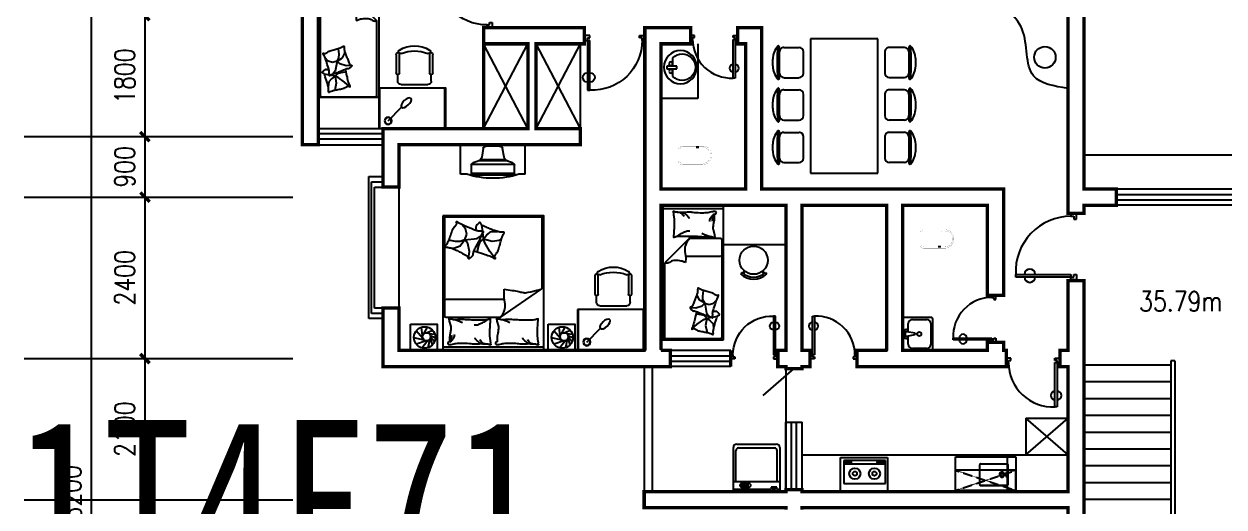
# Model space of a CAD drawing. Header units: millimetres. Extents: x 1503 to 35894, y 495 to 36298.
# Drawn here: x 1503 to 19368, y 18401 to 25584 of the extents above; entities that cross this region are included whole.
import ezdxf
from ezdxf.enums import TextEntityAlignment as Align

# ---------------------------------------------------------------- set-up
doc = ezdxf.new("R2010")
doc.units = ezdxf.units.MM
doc.linetypes.add('DASHED', pattern=[0.75, 0.5, -0.25])
doc.linetypes.add('HIDDEN', pattern=[7.5, 5, -2.5])
for name, color, linetype in [('3', 7, 'Continuous'), ('4', 7, 'Continuous'), ('AXIS', 3, 'Continuous'), ('GROUND', 2, 'Continuous'), ('JJ', 8, 'Continuous'), ('PUB_DIM', 3, 'Continuous'), ('PUB_TEXT', 7, 'Continuous'), ('PUB_WALL', 255, 'Continuous'), ('PUB_WINDW', 7, 'Continuous'), ('STAIR', 2, 'Continuous'), ('TOTHER', 7, 'Continuous'), ('WALL', 255, 'Continuous'), ('WINDOW', 2, 'Continuous')]:
    doc.layers.add(name, color=color, linetype=linetype)
doc.styles.add('-宋体', font='SimSun.ttf', dxfattribs={"width": 0.8})
doc.styles.add('DIM_FONT', font='SIMPLEX', dxfattribs={"width": 0.8})
doc.styles.add('SIMPLEX', font='SIMPLEX.SHX')
doc.styles.get("Standard").update_dxf_attribs({"font": 'arial.ttf'})
doc.dimstyles.new('AXIS', dxfattribs={"dimtxt": 300, "dimasz": 1, "dimexe": 250, "dimexo": 300, "dimgap": 0.09, "dimtad": 1, "dimdec": 0, "dimzin": 0, "dimdsep": 46, "dimtxsty": 'DIM_FONT', "dimblk": '_DIMX', "dimcen": 0.09, "dimse1": 1, "dimse2": 1, "dimclrt": 7, "dimadec": 0, "dimazin": 0, "dimtfac": 1, "dimtdec": 0, "dimtix": 1, "dimtmove": 2, "dimatfit": 3, "dimldrblk": '_DIMX', "dimfxl": 1, "dimtolj": 1, "dimtzin": 0, "dimarcsym": 0})

# ---------------------------------------------------------------- blocks, each defined once
blk = doc.blocks.new('_DIMX')
at = {"const_width": 50}
blk.add_lwpolyline([(-70, -70), (70, 70)], dxfattribs=at)
blk = doc.blocks.new('*D56')
at = {"color": 0, "linetype": 'ByBlock', "transparency": 16777216}
blk.add_line((-17192, 34799), (-17192, 6601), dxfattribs=at)
at = {"layer": 'DEFPOINTS', "color": 0, "linetype": 'ByBlock', "transparency": 16777216}
for p in [(-14192, 34800), (-17192, 6600), (-14192, 6600)]:
    blk.add_point(p, dxfattribs=at)
at = {"color": 0, "linetype": 'ByBlock', "transparency": 16777216}
for p, rotation in [((-17192, 34800), 90), ((-17192, 6600), 270)]:
    blk.add_blockref('_DIMX', p, dxfattribs=dict(at, rotation=rotation))
at = {"color": 7, "linetype": 'ByBlock', "transparency": 16777216, "insert": (-17492, 20700), "char_height": 300, "attachment_point": 5, "rotation": 90, "style": 'DIM_FONT'}
blk.add_mtext('\\A1;28200', dxfattribs=at)
blk = doc.blocks.new('*D47')
at = {"color": 0, "linetype": 'ByBlock', "transparency": 16777216}
blk.add_line((-16392, 20699), (-16392, 18601), dxfattribs=at)
at = {"layer": 'DEFPOINTS', "color": 0, "linetype": 'ByBlock', "transparency": 16777216}
for p in [(-14192, 20700), (-16392, 18600), (-14192, 18600)]:
    blk.add_point(p, dxfattribs=at)
at = {"color": 0, "linetype": 'ByBlock', "transparency": 16777216}
for p, rotation in [((-16392, 20700), 90), ((-16392, 18600), 270)]:
    blk.add_blockref('_DIMX', p, dxfattribs=dict(at, rotation=rotation))
at = {"color": 7, "linetype": 'ByBlock', "transparency": 16777216, "insert": (-16692, 19650), "char_height": 300, "attachment_point": 5, "rotation": 90, "style": 'DIM_FONT'}
blk.add_mtext('\\A1;2100', dxfattribs=at)
blk = doc.blocks.new('M_C32CXI')
for p, q in [((-188, 275), (87, 275)), ((87, 225), (-188, 225)), ((212, 250), (112, 250)), ((262, 200), (262, -200)), ((-188, -225), (87, -225)), ((87, -275), (-188, -275)), ((212, -250), (112, -250))]:
    blk.add_line(p, q)
for centre, radius, start, end in [((111, 0), 426, 148.1092, 211.8908), ((-227, 210), 28.1, 338.7607, 148.1092), ((314, 0), 552, 158.7607, 201.2393), ((-188, 250), 25, 90, 270), ((87, 250), 25, 270, 90), ((212, 200), 50, 0, 90), ((-227, -210), 28.1, 211.8908, 21.2393), ((-188, -250), 25, 90, 270), ((87, -250), 25, 270, 90), ((212, -200), 50, 270, 0)]:
    blk.add_arc(centre, radius, start, end)
at = {"width": 0.8, "flags": 9}
for tag in ['XSIZE', 'YSIZE']:
    blk.add_attdef(tag, (0, 0), '', height=0.5, dxfattribs=at)
blk = doc.blocks.new('M_C18')
at = {"linetype": 'Continuous'}
for p, q in [((-565, 349), (-565, -348)), ((595, 349), (595, -348))]:
    blk.add_line(p, q, dxfattribs=at)
blk.add_lwpolyline([(-582, -348), (-582, 352), (618, 352), (618, -348)], close=True, dxfattribs=at)
at = {"width": 0.8, "flags": 9}
for tag in ['XSIZE', 'YSIZE']:
    blk.add_attdef(tag, (0, 0), '', height=0.5, dxfattribs=at)
blk = doc.blocks.new('U_B21OCI')
for p, q in [((-331, 340), (-132, 137)), ((-330, 341), (-131, 138))]:
    blk.add_line(p, q)
for radius in [54, 48.4]:
    blk.add_circle((-331, 340), radius)
blk.add_ellipse((-60, 72), major_axis=(69.7, -66.4), ratio=0.460894)
at = {"style": 'DIM_FONT', "width": 0.6, "flags": 9}
for tag in ['XSIZE', 'YSIZE']:
    blk.add_attdef(tag, (0, 0), '', height=0.5, dxfattribs=at)
blk = doc.blocks.new('U_B1BIY')
at = {"layer": 'PUB_DIM'}
blk.add_blockref('U_B21OCI', (60, -72), dxfattribs=at)
at = {"style": 'DIM_FONT', "width": 0.8, "flags": 9}
for tag in ['XSIZE', 'YSIZE']:
    blk.add_attdef(tag, (0, 0), '', height=0.5, dxfattribs=at)
blk = doc.blocks.new('*D44')
at = {"color": 0, "linetype": 'ByBlock', "transparency": 16777216}
for p, q in [((-16392, 26101), (-16392, 26102)), ((-16392, 26100), (-16392, 25200)), ((-16392, 25199), (-16392, 25198))]:
    blk.add_line(p, q, dxfattribs=at)
at = {"layer": 'DEFPOINTS', "color": 0, "linetype": 'ByBlock', "transparency": 16777216}
for p in [(-14192, 26100), (-16392, 25200), (-14192, 25200)]:
    blk.add_point(p, dxfattribs=at)
at = {"color": 0, "linetype": 'ByBlock', "transparency": 16777216}
for p, rotation in [((-16392, 26100), 270), ((-16392, 25200), 90)]:
    blk.add_blockref('_DIMX', p, dxfattribs=dict(at, rotation=rotation))
at = {"color": 7, "linetype": 'ByBlock', "transparency": 16777216, "insert": (-16692, 25650), "char_height": 300, "attachment_point": 5, "rotation": 90, "style": 'DIM_FONT'}
blk.add_mtext('\\A1;900', dxfattribs=at)
blk = doc.blocks.new('*D46')
at = {"color": 0, "linetype": 'ByBlock', "transparency": 16777216}
blk.add_line((-16392, 22799), (-16392, 20701), dxfattribs=at)
at = {"layer": 'DEFPOINTS', "color": 0, "linetype": 'ByBlock', "transparency": 16777216}
for p in [(-14192, 22800), (-16392, 20700), (-14192, 20700)]:
    blk.add_point(p, dxfattribs=at)
at = {"color": 0, "linetype": 'ByBlock', "transparency": 16777216}
for p, rotation in [((-16392, 22800), 90), ((-16392, 20700), 270)]:
    blk.add_blockref('_DIMX', p, dxfattribs=dict(at, rotation=rotation))
at = {"color": 7, "linetype": 'ByBlock', "transparency": 16777216, "insert": (-16692, 21750), "char_height": 300, "attachment_point": 5, "rotation": 90, "style": 'DIM_FONT'}
blk.add_mtext('\\A1;2100', dxfattribs=at)
blk = doc.blocks.new('*D45')
at = {"color": 0, "linetype": 'ByBlock', "transparency": 16777216}
blk.add_line((-16392, 25199), (-16392, 22801), dxfattribs=at)
at = {"layer": 'DEFPOINTS', "color": 0, "linetype": 'ByBlock', "transparency": 16777216}
for p in [(-14192, 25200), (-16392, 22800), (-14192, 22800)]:
    blk.add_point(p, dxfattribs=at)
at = {"color": 0, "linetype": 'ByBlock', "transparency": 16777216}
for p, rotation in [((-16392, 25200), 90), ((-16392, 22800), 270)]:
    blk.add_blockref('_DIMX', p, dxfattribs=dict(at, rotation=rotation))
at = {"color": 7, "linetype": 'ByBlock', "transparency": 16777216, "insert": (-16692, 24000), "char_height": 300, "attachment_point": 5, "rotation": 90, "style": 'DIM_FONT'}
blk.add_mtext('\\A1;2400', dxfattribs=at)
blk = doc.blocks.new('M_B4ONN')
for p, q in [((-0.5869, 1.3817), (0.5869, 1.3817)), ((-0.5869, 0.5), (-0.5869, 1.3817)), ((0.5869, 1.3817), (0.5869, 0.5)), ((-0.5435, 1.2006), (0.5435, 1.2006)), ((-0.5435, 0.5), (-0.5435, 1.2006)), ((0.5435, 1.2006), (0.5435, 0.5)), ((-0.5, 1.0195), (0.5, 1.0195)), ((-0.5, 0.5), (-0.5, 1.0195)), ((0.5, 1.0195), (0.5, 0.5)), ((-0.5, -0.5), (0.5, -0.5))]:
    blk.add_line(p, q)
blk = doc.blocks.new('*D43')
at = {"color": 0, "linetype": 'ByBlock', "transparency": 16777216}
blk.add_line((-16392, 27899), (-16392, 26101), dxfattribs=at)
at = {"layer": 'DEFPOINTS', "color": 0, "linetype": 'ByBlock', "transparency": 16777216}
for p in [(-14192, 27900), (-16392, 26100), (-14192, 26100)]:
    blk.add_point(p, dxfattribs=at)
at = {"color": 0, "linetype": 'ByBlock', "transparency": 16777216}
for p, rotation in [((-16392, 27900), 90), ((-16392, 26100), 270)]:
    blk.add_blockref('_DIMX', p, dxfattribs=dict(at, rotation=rotation))
at = {"color": 7, "linetype": 'ByBlock', "transparency": 16777216, "insert": (-16692, 27000), "char_height": 300, "attachment_point": 5, "rotation": 90, "style": 'DIM_FONT'}
blk.add_mtext('\\A1;1800', dxfattribs=at)
blk = doc.blocks.new('M_C55HKH')
for p, q in [((0, -52), (900, -52)), ((26, -509), (26, -1968)), ((503, -489), (46, -489)), ((503, -489), (872, -858)), ((46, -761), (564, -761)), ((872, -1968), (872, -858)), ((146, -1456), (100, -1409)), ((278, -1459), (305, -1407)), ((278, -1459), (357, -1410)), ((299, -1273), (295, -1270)), ((307, -1352), (299, -1273)), ((305, -1407), (307, -1352)), ((357, -1410), (393, -1337)), ((393, -1337), (392, -1318)), ((211, -1478), (146, -1456)), ((278, -1459), (211, -1478)), ((251, -1606), (219, -1643)), ((278, -1459), (251, -1606)), ((317, -1498), (278, -1459)), ((412, -1527), (317, -1498)), ((495, -1523), (412, -1527)), ((163, -1664), (89, -1649)), ((154, -1766), (147, -1841)), ((196, -1718), (154, -1766)), ((249, -1682), (175, -1667)), ((249, -1682), (196, -1718)), ((219, -1643), (211, -1652)), ((249, -1682), (286, -1639)), ((249, -1682), (266, -1787)), ((292, -1700), (249, -1682)), ((286, -1639), (333, -1628)), ((391, -1769), (292, -1700)), ((333, -1628), (405, -1618)), ((469, -1839), (391, -1769)), ((266, -1787), (243, -1892)), ((46, -1988), (852, -1988))]:
    blk.add_line(p, q)
blk.add_lwpolyline([(0, -2000), (0, 0), (900, 0), (900, -2000)], close=True)
for points in [[(135, -134, -0.263368), (107, -115, -0.494818), (116, -96, -0.049225), (134, -94, -0.036831), (158, -96, -0.031893), (196, -104, 0.035782), (230, -111, 0.032941), (319, -117, 0.026564), (430, -111, 0.017905), (468, -106, -0.033397), (488, -104, -0.03204), (525, -104, 0.018442), (590, -107, 0.010837), (654, -107, 0.014624), (702, -104, 0.111249), (725, -96, -0.153708), (742, -92, -0.076444), (749, -94, -0.215512), (751, -96, -0.585858), (748, -99, 0.363489), (744, -102, 0.191716), (743, -113, -0.129675), (745, -130, -0.01735), (742, -147, 0.019326), (740, -162, 0.018818), (733, -230, 0.021828), (732, -289, 0.006204), (734, -323, 0.001963), (740, -430, 0.028341), (744, -466, -0.117014), (744, -475, -0.36606), (742, -476, -0.03973), (728, -473, -0.048309), (715, -468, 0.062981), (704, -464, 0.04058), (681, -461, 0.014345), (614, -458, 0.005484), (488, -459, 0.007153), (392, -462, 0.008762), (350, -465, -0.008153), (304, -468, -0.06251), (247, -463, 0.078669), (201, -461, 0.047825), (179, -466, -0.034494), (148, -473, -0.023571), (123, -476, -0.510228), (122, -475), (129, -445), (150, -363, 0.073041), (152, -343, 0.023305), (146, -282, 0.018299), (142, -259, -0.01097), (135, -221, -0.042281), (132, -187, -0.027201), (135, -133)], [(133, -150, -0.05369), (148, -163, -0.070312), (156, -175, -0.015448), (159, -183, -0.013244), (163, -194, -0.082127), (166, -212, -0.064164), (163, -235)], [(135, -134, -0.077379), (170, -159, -0.077379), (195, -194, -0.047525), (205, -218, -0.047525), (210, -244)], [(609, -107, 0.027842), (585, -118, 0.048685), (573, -126, 0.023666), (545, -150, 0.031223), (526, -171, 0.046801), (521, -179, 0.023191), (513, -196)], [(691, -102, 0.088153), (656, -105, 0.088153), (625, -120, 0.077547), (604, -142, 0.077547), (590, -169)], [(225, -460, 0.009729), (253, -451, 0.009729), (280, -441, 0.007971), (301, -432, 0.007971), (323, -423)], [(695, -462, 0.016108), (656, -436, 0.024599), (629, -421, 0.009477), (580, -397, 0.015937), (550, -385, 0.072521), (534, -381, 0.033339), (498, -381)], [(503, -489, -0.085272), (566, -599, -0.124044), (575, -686), (562, -782), (563, -854)], [(563, -854, -0.027362), (602, -838, -0.040834), (629, -830, -0.038441), (717, -821, -0.076528), (761, -826, -0.103649), (788, -840, 0.093398), (818, -857, 0.072727), (841, -861, 0.052315), (872, -858)], [(400, -1581, 0.025626), (402, -1591, 0.0108), (426, -1697, 0.00456), (445, -1769, 0.01125), (454, -1797, 0.069394), (462, -1813, -0.079756), (468, -1827, -0.106399), (469, -1839, -0.328642), (466, -1842, -0.299547), (461, -1840, 0.189917), (454, -1835, 0.033518), (446, -1833, 0.075627), (442, -1833, 0.053489), (436, -1835, 0.017838), (418, -1843, 0.038394), (397, -1855, -0.059529), (384, -1862, -0.035943), (362, -1869, -0.011245), (291, -1884, -0.006203), (259, -1889, 0.010783), (241, -1893, 0.019485), (230, -1895, 0.005062), (188, -1908, 0.101392), (167, -1919, -0.223768), (156, -1922, -0.25558), (153, -1920, -0.081563), (150, -1907, -0.071805), (151, -1893, 0.069985), (152, -1879, 0.03546), (145, -1831, 0.029432), (130, -1774, 0.001554), (121, -1746, -0.00152), (112, -1718, -0.004735), (102, -1689, 0.00382), (91, -1653, 0.296001), (66, -1634, -0.649774), (61, -1616, -0.02319), (65, -1613, 0.0288), (68, -1610, 0.005727), (73, -1605, -0.004358), (80, -1599, -0.027528), (94, -1586, -0.046214), (104, -1580, -0.194121), (117, -1579, 0.133719), (137, -1580, 0.005779), (155, -1575, 0.008882)]]:
    blk.add_lwpolyline(points, format="xyb")
blk.add_lwpolyline([(345, -1251, 0.101392), (366, -1238, -0.223768), (377, -1234, -0.25558), (380, -1236, -0.081563), (384, -1249, -0.071805), (384, -1263, 0.069985), (384, -1277, 0.03546), (394, -1324, 0.029432), (414, -1380, 0.001554), (425, -1407, -0.00152), (437, -1434, -0.004735), (448, -1462, 0.00382), (462, -1497, 0.296001), (488, -1515, -0.649774), (495, -1532, -0.02319), (491, -1536, 0.0288), (488, -1539, 0.005727), (484, -1544, -0.004358), (478, -1551, -0.027528), (464, -1564, -0.046214), (455, -1571, -0.194121), (442, -1573, 0.133719), (422, -1574, 0.011505), (387, -1586, 0.008882), (343, -1604, 0.012426), (286, -1629, -0.033612), (264, -1637), (218, -1652), (182, -1663, 0.224341), (170, -1674, -0.722772), (163, -1673, -0.103513), (163, -1670, 0.053465), (163, -1664, 0.030109), (161, -1646, -0.031436), (159, -1628, -0.05324), (160, -1616, 0.05518), (161, -1604, 0.056271), (157, -1583, 0.0108), (124, -1480, 0.00456), (100, -1409, 0.01125), (89, -1381, 0.069394), (80, -1366, -0.079756), (73, -1353, -0.106399), (71, -1341, -0.328642), (74, -1338, -0.299547), (79, -1340, 0.189917), (86, -1344, 0.033518), (94, -1345, 0.075627), (98, -1345, 0.053489), (104, -1343, 0.017838), (122, -1333, 0.038394), (141, -1319, -0.059529), (154, -1311, -0.035943), (175, -1303, -0.011245), (245, -1283, -0.006203), (276, -1275, 0.010783), (295, -1270, 0.019485), (305, -1266, 0.005062)], format="xyb", close=True)
for centre, start, end in [((46, -509), 90, 180), ((46, -741), 180, 270), ((46, -1968), 180, 270), ((852, -1968), 270, 0)]:
    blk.add_arc(centre, 20, start, end)
at = {"style": 'DIM_FONT', "width": 0.8, "flags": 9}
for tag in ['XSIZE', 'YSIZE']:
    blk.add_attdef(tag, (0, 0), '', height=0.5, dxfattribs=at)
blk = doc.blocks.new('_WBLK')
for p, q in [((-0.5, 0.5), (0.5, 0.5)), ((0.5, 0.1667), (-0.5, 0.1667)), ((0.5, -0.1667), (-0.5, -0.1667)), ((-0.5, -0.5), (0.5, -0.5))]:
    blk.add_line(p, q)
at = {"style": 'SIMPLEX', "flags": 9}
blk.add_attdef('A', text='', height=1, dxfattribs=at).set_placement((0, 1.5), align=Align.MIDDLE)
blk = doc.blocks.new('Z1')
at = {"layer": '4'}
for p, q in [((0, 0), (1200, 0)), ((0, -550), (0, 0)), ((1200, -550), (1200, 0)), ((392, -230), (418, -72)), ((468, -30), (732, -30)), ((782, -72), (808, -230)), ((200, -527), (200, -386)), ((215, -365), (985, -365)), ((234, -339), (325, -308)), ((344, -300), (856, -300)), ((365, -283), (835, -283)), ((875, -308), (966, -339)), ((1000, -527), (1000, -386)), ((0, -550), (115, -550)), ((215, -537), (985, -537)), ((223, -556), (260, -565)), ((260, -565), (940, -565)), ((940, -565), (977, -556)), ((1085, -550), (1200, -550))]:
    blk.add_line(p, q, dxfattribs=at)
for centre, radius, start, end in [((468, -80), 50, 90, 170.5377), ((732, -80), 50, 9.4623, 90), ((250, -386), 50, 108.4349, 180), ((293, -213), 100, 288.4349, 350.5377), ((907, -213), 100, 189.4623, 251.5651), ((950, -386), 50, 0, 71.5651), ((600, 981), 1606, 252.4358, 287.5642), ((230, -527), 30, 180, 255.9638), ((970, -527), 30, 284.0362, 0)]:
    blk.add_arc(centre, radius, start, end, dxfattribs=at)
blk = doc.blocks.new('U_B16KIP')
at = {"layer": 'JJ', "xscale": -1, "rotation": 89.99999999993828}
blk.add_blockref('Z1', (-550, 1200), dxfattribs=at)
at = {"style": 'DIM_FONT', "width": 0.8, "flags": 9}
for tag in ['XSIZE', 'YSIZE']:
    blk.add_attdef(tag, (0, 0), '', height=0.5, dxfattribs=at)
blk = doc.blocks.new('M_E2')
blk.add_line((-306, -118), (-266, -118))
at = {"const_width": 1.5}
for points in [[(-366, 138, 0.97895), (-366, -138, 0.97895)], [(-366, 118, 0.97895), (-366, -118, 0.97895)], [(-306, 118, 0.414214), (-316, 108, 0.414214)], [(0, 88, 0.462192), (-59, 137, 0.462192)], [(-20, 88, 0.414214), (-50, 118, 0.414214)], [(-316, -108, 0.414214), (-306, -118, 0.414214)], [(-59, -137, 0.462192), (0, -88, 0.462192)], [(-50, -118, 0.414214), (-20, -88, 0.414214)]]:
    blk.add_lwpolyline(points, format="xyb", dxfattribs=at)
for points in [[(-366, 137), (-59, 137)], [(-316, 118), (-366, 118)], [(-340, 118), (-266, 118)], [(-316, 108), (-316, -108)], [(-50, 118), (-267, 118)], [(-20, -88), (-20, 88)], [(0, 88), (0, -88)], [(-381, -137), (-59, -137)], [(-316, -118), (-366, -118)], [(-340, -118), (-266, -118)], [(-266, -118), (-50, -118)]]:
    blk.add_lwpolyline(points, dxfattribs=at)
at = {"width": 0.8, "flags": 9}
for tag in ['XSIZE', 'YSIZE']:
    blk.add_attdef(tag, (0, 0), '', height=0.5, dxfattribs=at)
blk = doc.blocks.new('A$C459F524B')
for p, q in [((564, 2000), (564, 0)), ((1564, 2000), (564, 2000)), ((1564, 0), (1564, 2000)), ((100, 1386), (100, 1846)), ((168, 1841), (393, 1841)), ((1961, 1841), (1736, 1841)), ((2028, 1846), (2028, 1386)), ((0, 1566), (0, 1665)), ((460, 1458), (460, 1773)), ((1668, 1773), (1668, 1458)), ((2128, 1665), (2128, 1566)), ((168, 1391), (393, 1391)), ((1961, 1391), (1736, 1391)), ((100, 754), (100, 1214)), ((168, 1209), (393, 1209)), ((460, 827), (460, 1142)), ((1668, 1142), (1668, 827)), ((1961, 1209), (1736, 1209)), ((2028, 1214), (2028, 754)), ((0, 935), (0, 1034)), ((2128, 1034), (2128, 935)), ((168, 759), (393, 759)), ((1961, 759), (1736, 759)), ((100, 123), (100, 583)), ((168, 578), (393, 578)), ((1961, 578), (1736, 578)), ((2028, 583), (2028, 123)), ((0, 303), (0, 403)), ((460, 195), (460, 510)), ((1668, 510), (1668, 195)), ((2128, 403), (2128, 303)), ((168, 128), (393, 128)), ((1961, 128), (1736, 128)), ((564, 0), (1564, 0))]:
    blk.add_line(p, q)
for centre, radius, start, end in [((315, 1656), 316, 139.2735, 178.2349), ((2778, 1616), 2713, 174.8023, 185.1977), ((84, 1855), 10, 67.33, 139.2735), ((80, 1846), 20, 0, 67.33), ((168, 1773), 67.5, 90, 180), ((393, 1773), 67.5, 0, 90), ((1736, 1773), 67.5, 90, 180), ((1961, 1773), 67.5, 0, 90), ((2048, 1846), 20, 112.67, 180), ((2044, 1855), 10, 40.7265, 112.67), ((-650, 1616), 2713, 354.8023, 5.1977), ((1813, 1656), 316, 1.7651, 40.7265), ((315, 1576), 316, 181.7651, 220.7265), ((168, 1458), 67.5, 180, 270), ((393, 1458), 67.5, 270, 0), ((1736, 1458), 67.5, 180, 270), ((1961, 1458), 67.5, 270, 0), ((1813, 1576), 316, 319.2735, 358.2349), ((84, 1376), 10, 220.7265, 292.67), ((80, 1386), 20, 292.67, 0), ((2048, 1386), 20, 180, 247.33), ((2044, 1376), 10, 247.33, 319.2735), ((315, 1024), 316, 139.2735, 178.2349), ((2778, 984), 2713, 174.8023, 185.1977), ((84, 1224), 10, 67.33, 139.2735), ((80, 1214), 20, 0, 67.33), ((168, 1142), 67.5, 90, 180), ((393, 1142), 67.5, 0, 90), ((1736, 1142), 67.5, 90, 180), ((1961, 1142), 67.5, 0, 90), ((2048, 1214), 20, 112.67, 180), ((2044, 1224), 10, 40.7265, 112.67), ((1813, 1024), 316, 1.7651, 40.7265), ((-650, 984), 2713, 354.8023, 5.1977), ((315, 945), 316, 181.7651, 220.7265), ((1813, 945), 316, 319.2735, 358.2349), ((84, 745), 10, 220.7265, 292.67), ((80, 754), 20, 292.67, 0), ((168, 827), 67.5, 180, 270), ((393, 827), 67.5, 270, 0), ((1736, 827), 67.5, 180, 270), ((1961, 827), 67.5, 270, 0), ((2048, 754), 20, 180, 247.33), ((2044, 745), 10, 247.33, 319.2735), ((315, 393), 316, 139.2735, 178.2349), ((2778, 353), 2713, 174.8023, 185.1977), ((84, 592), 10, 67.33, 139.2735), ((80, 583), 20, 0, 67.33), ((168, 510), 67.5, 90, 180), ((393, 510), 67.5, 0, 90), ((1736, 510), 67.5, 90, 180), ((1961, 510), 67.5, 0, 90), ((2048, 583), 20, 112.67, 180), ((2044, 592), 10, 40.7265, 112.67), ((-650, 353), 2713, 354.8023, 5.1977), ((1813, 393), 316, 1.7651, 40.7265), ((315, 313), 316, 181.7651, 220.7265), ((168, 195), 67.5, 180, 270), ((393, 195), 67.5, 270, 0), ((1736, 195), 67.5, 180, 270), ((1961, 195), 67.5, 270, 0), ((1813, 313), 316, 319.2735, 358.2349), ((84, 114), 10, 220.7265, 292.67), ((80, 123), 20, 292.67, 0), ((2048, 123), 20, 180, 247.33), ((2044, 114), 10, 247.33, 319.2735)]:
    blk.add_arc(centre, radius, start, end)
blk = doc.blocks.new('M_B9CJC')
for p, q in [((0.5, 0), (0.2774, 1.9293)), ((-0.5, 0.5), (0.0562, 0.5)), ((0.0562, 0.5), (0.0562, -0.5)), ((-0.5, 0.15), (0.0562, 0.15)), ((-0.5, -0.15), (0.0562, -0.15)), ((-0.5, -0.5), (0.0562, -0.5))]:
    blk.add_line(p, q)
blk = doc.blocks.new('M_E20')
for p, q in [((345, 0), (-345, 0)), ((-302, -36), (-345, -36)), ((-307, -144), (-307, -611)), ((-302, -35), (-302, -66)), ((-302, -66), (-219, -66)), ((-219, -66), (-219, -35)), ((345, -36), (-219, -36)), ((123, -87), (123, -99)), ((133, -96), (133, -113)), ((198, -96), (133, -96)), ((133, -113), (198, -113)), ((198, -113), (198, -96)), ((215, -88), (215, -99)), ((307, -144), (307, -611)), ((267, -651), (-267, -651))]:
    blk.add_line(p, q)
blk.add_lwpolyline([(83, -94, 0.185158), (88, -107, 0.102042), (108, -122, 0.060862), (133, -130, 0.047173), (166, -133, 0.047173), (200, -130, 0.060862), (225, -122, 0.102042), (245, -107, 0.185158), (250, -94, 0.185158), (245, -82, 0.102042), (225, -67, 0.060862), (200, -59, 0.047173), (166, -56, 0.047173), (133, -59, 0.060862), (108, -67, 0.102042), (88, -82, 0.185158)], format="xyb", close=True)
for points in [[(215, -88, 0.259034), (213, -85, 0.076276), (201, -80, 0.036515), (188, -77, 0.026615), (169, -76, 0.026615), (150, -77, 0.036515), (137, -80, 0.076276), (125, -85, 0.259034), (123, -88, 0.078462), (123, -89, 0.056762)], [(215, -99, 0.259034), (213, -95, 0.076276), (201, -90, 0.036515), (188, -88, 0.026615), (169, -87, 0.026615), (150, -88, 0.036515), (137, -90, 0.076276), (125, -95, 0.259034), (123, -99, 0.259034), (125, -102, 0.056762), (133, -106, 0.036515)], [(198, -108, 0.008736), (201, -107, 0.076276), (213, -102, 0.259034), (215, -99, 0.259034)]]:
    blk.add_lwpolyline(points, format="xyb")
blk.add_circle((-259, -35), 17.5)
for centre, start, end in [((-267, -611), 180, 270), ((267, -611), 270, 0)]:
    blk.add_arc(centre, 40, start, end)
at = {"layer": 'TOTHER', "linetype": 'Continuous'}
for p, q in [((-345, -656), (-345, 0)), ((345, 0), (345, -656)), ((-345, -145), (345, -145)), ((295, -706), (-295, -706))]:
    blk.add_line(p, q, dxfattribs=at)
for centre, start, end in [((-295, -656), 180, 270), ((295, -656), 270, 0)]:
    blk.add_arc(centre, 50, start, end, dxfattribs=at)
at = {"width": 0.8, "flags": 9}
for tag in ['XSIZE', 'YSIZE']:
    blk.add_attdef(tag, (0, 0), '', height=0.5, dxfattribs=at)
blk = doc.blocks.new('M_E19')
for p, q in [((-323, -113), (-323, -456)), ((299, -113), (-323, -113)), ((299, -456), (299, -113)), ((-323, -400), (299, -400)), ((-323, -456), (299, -456)), ((-291, -422), (-291, -434)), ((-216, -432), (-280, -432)), ((-280, -432), (-280, -448)), ((-280, -448), (-216, -448)), ((-216, -448), (-216, -432)), ((-199, -423), (-199, -434)), ((182, -422), (182, -434)), ((193, -432), (193, -448)), ((257, -432), (193, -432)), ((193, -448), (257, -448)), ((257, -448), (257, -432)), ((274, -423), (274, -434))]:
    blk.add_line(p, q)
for points in [[(-199, -423, 0.259034), (-201, -420, 0.076276), (-213, -415, 0.036515), (-226, -412, 0.026615), (-245, -411, 0.026615), (-264, -412, 0.036515), (-277, -415, 0.076276), (-289, -420, 0.259034), (-291, -423, 0.078462), (-291, -424, 0.056762)], [(-199, -434, 0.259034), (-201, -430, 0.076276), (-213, -425, 0.036515), (-226, -423, 0.026615), (-245, -422, 0.026615), (-264, -423, 0.036515), (-277, -425, 0.076276), (-289, -430, 0.259034), (-291, -434, 0.259034), (-289, -437, 0.056762), (-280, -441, 0.036515)], [(-216, -443, 0.008736), (-213, -442, 0.076276), (-201, -437, 0.259034), (-199, -434, 0.259034)], [(274, -423, 0.259034), (272, -420, 0.076276), (260, -415, 0.036515), (247, -412, 0.026615), (228, -411, 0.026615), (209, -412, 0.036515), (196, -415, 0.076276), (184, -420, 0.259034), (182, -423, 0.078462), (182, -424, 0.056762)], [(274, -434, 0.259034), (272, -430, 0.076276), (260, -425, 0.036515), (247, -423, 0.026615), (228, -422, 0.026615), (209, -423, 0.036515), (196, -425, 0.076276), (184, -430, 0.259034), (182, -434, 0.259034), (184, -437, 0.056762), (193, -441, 0.036515)], [(257, -443, 0.008736), (260, -442, 0.076276), (272, -437, 0.259034), (274, -434, 0.259034)]]:
    blk.add_lwpolyline(points, format="xyb")
at = {"layer": 'TOTHER', "linetype": 'Continuous'}
for p, q in [((-350, 0), (350, 0)), ((-350, -500), (-350, 0)), ((350, 0), (350, -500)), ((350, -500), (-350, -500))]:
    blk.add_line(p, q, dxfattribs=at)
for centre, radius in [((-158, -259), 82.5), ((134, -259), 82.5), ((-158, -259), 31.6), ((134, -259), 31.6)]:
    blk.add_circle(centre, radius, dxfattribs=at)
at = {"width": 0.8, "flags": 9}
for tag in ['XSIZE', 'YSIZE']:
    blk.add_attdef(tag, (0, 0), '', height=0.5, dxfattribs=at)
blk = doc.blocks.new('M_C54TQD')
for p, q in [((0, -52), (1500, -52)), ((26, -509), (26, -1968)), ((853, -489), (46, -489)), ((853, -489), (1472, -916)), ((46, -761), (915, -761)), ((1472, -1968), (1472, -916)), ((381, -1368), (395, -1471)), ((778, -1368), (698, -1472)), ((161, -1514), (137, -1518)), ((255, -1552), (161, -1514)), ((324, -1645), (255, -1552)), ((369, -1593), (324, -1645)), ((395, -1471), (369, -1593)), ((528, -1559), (509, -1470)), ((548, -1617), (528, -1559)), ((623, -1603), (605, -1658)), ((698, -1472), (623, -1603)), ((90, -1638), (87, -1645)), ((188, -1621), (90, -1638)), ((257, -1618), (188, -1621)), ((324, -1645), (257, -1618)), ((324, -1645), (510, -1664)), ((324, -1645), (355, -1728)), ((355, -1728), (335, -1810)), ((510, -1664), (560, -1700)), ((605, -1658), (548, -1617)), ((560, -1700), (572, -1709)), ((592, -1767), (580, -1861)), ((605, -1658), (594, -1752)), ((605, -1658), (734, -1626)), ((605, -1658), (655, -1721)), ((655, -1721), (720, -1769)), ((720, -1769), (813, -1769)), ((734, -1626), (837, -1640)), ((837, -1640), (873, -1660)), ((335, -1810), (281, -1873)), ((46, -1988), (1452, -1988))]:
    blk.add_line(p, q)
blk.add_lwpolyline([(0, -2000), (0, 0), (1500, 0), (1500, -2000)], close=True)
for points in [[(101, -127, -0.263368), (73, -108, -0.494818), (82, -89, -0.049225), (100, -88, -0.036831), (124, -89, -0.031893), (161, -97, 0.035782), (195, -104, 0.032941), (285, -110, 0.026564), (396, -104, 0.017905), (434, -99, -0.033397), (454, -97, -0.03204), (491, -97, 0.018442), (555, -101, 0.010837), (620, -100, 0.014624), (668, -97, 0.111249), (691, -89, -0.153708), (708, -86, -0.076444), (715, -87, -0.215512), (717, -89, -0.585858), (714, -92, 0.363489), (709, -95, 0.191716), (709, -106, -0.129675), (711, -123, -0.01735), (708, -140, 0.019326), (706, -155, 0.018818), (699, -223, 0.021828), (698, -283, 0.006204), (700, -316, 0.001963), (706, -423, 0.028341), (710, -459, -0.117014), (709, -468, -0.36606), (708, -469, -0.03973), (694, -466, -0.048309), (681, -461, 0.062981), (670, -457, 0.04058), (647, -454, 0.014345), (580, -451, 0.005484), (454, -452, 0.007153), (358, -455, 0.008762), (316, -458, -0.008153), (270, -461, -0.06251), (213, -456, 0.078669), (167, -454, 0.047825), (145, -459, -0.034494), (114, -466, -0.023571), (89, -469, -0.510228), (88, -468), (95, -438), (116, -356, 0.073041), (118, -336, 0.023305), (112, -275, 0.018299), (108, -252, -0.01097), (101, -214, -0.042281), (98, -180, -0.027201), (101, -126)], [(99, -143, -0.05369), (114, -156, -0.070312), (122, -168, -0.015448), (125, -177, -0.013244), (129, -187, -0.082127), (132, -205, -0.064164), (129, -228)], [(101, -127, -0.077379), (136, -152, -0.077379), (161, -187, -0.047525), (171, -211, -0.047525), (176, -238)], [(575, -101, 0.027842), (551, -111, 0.048685), (539, -119, 0.023666), (511, -144, 0.031223), (492, -164, 0.046801), (486, -172, 0.023191), (478, -189)], [(657, -95, 0.088153), (622, -98, 0.088153), (591, -114, 0.077547), (569, -135, 0.077547), (555, -162)], [(810, -127, -0.263368), (782, -108, -0.494818), (791, -89, -0.049225), (809, -88, -0.036831), (833, -89, -0.031893), (871, -97, 0.035782), (905, -104, 0.032941), (994, -110, 0.026564), (1106, -104, 0.017905), (1143, -99, -0.033397), (1163, -97, -0.03204), (1200, -97, 0.018442), (1265, -101, 0.010837), (1329, -100, 0.014624), (1377, -97, 0.111249), (1400, -89, -0.153708), (1417, -86, -0.076444), (1424, -87, -0.215512), (1426, -89, -0.585858), (1423, -92, 0.363489), (1419, -95, 0.191716), (1419, -106, -0.129675), (1421, -123, -0.01735), (1418, -140, 0.019326), (1415, -155, 0.018818), (1408, -223, 0.021828), (1407, -283, 0.006204), (1409, -316, 0.001963), (1415, -423, 0.028341), (1419, -459, -0.117014), (1419, -468, -0.36606), (1417, -469, -0.03973), (1404, -466, -0.048309), (1390, -461, 0.062981), (1379, -457, 0.04058), (1356, -454, 0.014345), (1289, -451, 0.005484), (1164, -452, 0.007153), (1067, -455, 0.008762), (1025, -458, -0.008153), (979, -461, -0.06251), (922, -456, 0.078669), (877, -454, 0.047825), (854, -459, -0.034494), (823, -466, -0.023571), (798, -469, -0.510228), (797, -468), (805, -438), (825, -356, 0.073041), (827, -336, 0.023305), (821, -275, 0.018299), (817, -252, -0.01097), (810, -214, -0.042281), (807, -180, -0.027201), (810, -126)], [(1284, -101, 0.027842), (1260, -111, 0.048685), (1248, -119, 0.023666), (1220, -144, 0.031223), (1201, -164, 0.046801), (1196, -172, 0.023191), (1188, -189)], [(1366, -95, 0.088153), (1332, -98, 0.088153), (1300, -114, 0.077547), (1279, -135, 0.077547), (1265, -162)], [(191, -454, 0.009729), (219, -445, 0.009729), (246, -435, 0.007971), (267, -426, 0.007971), (289, -416)], [(661, -455, 0.016108), (622, -429, 0.024599), (595, -414, 0.009477), (546, -391, 0.015937), (516, -378, 0.072521), (500, -375, 0.033339), (463, -375)], [(853, -489, -0.085272), (917, -599, -0.124044), (926, -686), (912, -782), (914, -912)], [(901, -454, 0.009729), (928, -445, 0.009729), (955, -435, 0.007971), (977, -426, 0.007971), (998, -416)], [(914, -912, 0.007867), (1032, -894, 0.009508), (1128, -876, 0.006616), (1193, -862, -0.023828), (1212, -858, -0.080713), (1230, -859, -0.009591), (1383, -891, -0.013133), (1416, -899, -0.007859), (1472, -916)], [(464, -1480, 0.025626), (476, -1478, 0.0108), (605, -1436, 0.00456), (692, -1405, 0.01125), (727, -1391, 0.069394), (746, -1380, -0.079756), (763, -1371, -0.106399), (778, -1368, -0.328642), (782, -1372, -0.299547), (779, -1378, 0.189917), (774, -1387, 0.033518), (773, -1397, 0.075627), (773, -1402, 0.053489), (776, -1410, 0.017838), (788, -1432, 0.038394), (805, -1456, -0.059529), (816, -1472, -0.035943), (826, -1498, -0.011245), (852, -1585, -0.006203), (862, -1624, 0.010783), (868, -1647, 0.019485), (873, -1660, 0.005062), (892, -1710, 0.101392), (909, -1736, -0.223768), (914, -1749, -0.25558), (911, -1754, -0.081563), (895, -1759, -0.071805), (878, -1759, 0.069985), (861, -1759, 0.03546), (801, -1772, 0.029432), (732, -1797, 0.001554), (699, -1811, -0.00152), (665, -1826, -0.004735), (629, -1840, 0.00382), (586, -1859, 0.296001), (564, -1891, -0.649774), (542, -1900, -0.02319), (538, -1895, 0.0288), (534, -1892, 0.005727), (527, -1886, -0.004358), (519, -1878, -0.027528), (502, -1861, -0.046214), (493, -1850, -0.194121), (490, -1833, 0.133719), (489, -1809, 0.005779), (482, -1787, 0.008882)]]:
    blk.add_lwpolyline(points, format="xyb")
blk.add_lwpolyline([(58, -1583, 0.101392), (40, -1559, -0.223768), (34, -1546, -0.25558), (36, -1541, -0.081563), (52, -1535, -0.071805), (69, -1534, 0.069985), (86, -1532, 0.03546), (145, -1515, 0.029432), (211, -1485, 0.001554), (244, -1468, -0.00152), (276, -1451, -0.004735), (311, -1433, 0.00382), (353, -1412, 0.296001), (372, -1378, -0.649774), (393, -1367, -0.02319), (398, -1372, 0.0288), (402, -1375, 0.005727), (409, -1380, -0.004358), (418, -1387, -0.027528), (436, -1403, -0.046214), (445, -1414, -0.194121), (450, -1430, 0.133719), (453, -1454, 0.011505), (471, -1496, 0.008882), (497, -1550, 0.012426), (535, -1618, -0.033612), (547, -1644), (570, -1701), (588, -1744, 0.224341), (603, -1757, -0.722772), (603, -1766, -0.103513), (599, -1767, 0.053465), (592, -1767, 0.030109), (569, -1772, -0.031436), (547, -1776, -0.05324), (532, -1776, 0.05518), (517, -1777, 0.056271), (492, -1783, 0.0108), (366, -1835, 0.00456), (281, -1873, 0.01125), (247, -1889, 0.069394), (229, -1902, -0.079756), (213, -1912, -0.106399), (199, -1915, -0.328642), (195, -1912, -0.299547), (196, -1906, 0.189917), (201, -1896, 0.033518), (202, -1886, 0.075627), (201, -1882, 0.053489), (197, -1874, 0.017838), (184, -1853, 0.038394), (165, -1830, -0.059529), (153, -1815, -0.035943), (140, -1790, -0.011245), (108, -1705, -0.006203), (95, -1667, 0.010783), (87, -1645, 0.019485), (82, -1632, 0.005062)], format="xyb", close=True)
for centre, start, end in [((46, -509), 90, 180), ((46, -741), 180, 270), ((46, -1968), 180, 270), ((1452, -1968), 270, 0)]:
    blk.add_arc(centre, 20, start, end)
at = {"style": 'DIM_FONT', "width": 0.8, "flags": 9}
for tag in ['XSIZE', 'YSIZE']:
    blk.add_attdef(tag, (0, 0), '', height=0.5, dxfattribs=at)
blk = doc.blocks.new('M_C5')
for p, q in [((-54, -14), (-154, 45)), ((-71, 21), (-106, 120)), ((-60, 63), (-50, 152)), ((-28, 86), (7, 160)), ((-9, 88), (59, 149)), ((12, 83), (112, 114)), ((26, 75), (152, 50)), ((42, 53), (156, -35)), ((48, 21), (102, -123)), ((-26, -30), (-153, -47)), ((14, -26), (-99, -126)), ((41, -2), (5, -160))]:
    blk.add_line(p, q)
for centre, radius in [((0, 0), 160), ((-11, 28), 60)]:
    blk.add_circle(centre, radius)
at = {"width": 0.8, "flags": 9}
for tag in ['XSIZE', 'YSIZE']:
    blk.add_attdef(tag, (0, 0), '', height=0.5, dxfattribs=at)
blk = doc.blocks.new('M_C58LWA')
for p, q in [((-136, -160), (-161, -191)), ((-124, -170), (-150, -200)), ((124, -170), (150, -200)), ((136, -160), (161, -191)), ((-173, -181), (-194, -202)), ((173, -181), (194, -202))]:
    blk.add_line(p, q)
at = {"linetype": 'Continuous'}
blk.add_circle((0, 0), 210, dxfattribs=at)
for radius in [280, 250]:
    blk.add_arc((0, 0), radius, 226.2207, 313.7793)
at = {"style": 'DIM_FONT', "width": 0.8, "flags": 9}
for tag in ['XSIZE', 'YSIZE']:
    blk.add_attdef(tag, (0, 0), '', height=0.5, dxfattribs=at)
blk = doc.blocks.new('M_A22TIB')
for p, q in [((-0.449, 0.076), (-0.449, 0.898)), ((-0.449, 0.898), (-0.408, 0.898)), ((-0.408, 0.898), (-0.408, 0.076)), ((-0.49, 0.076), (-0.449, 0.076)), ((-0.49, -0.006), (-0.49, 0.076)), ((-0.449, 0.076), (-0.449, 0.035)), ((-0.408, 0.076), (-0.449, 0.076)), ((-0.449, 0.035), (-0.408, 0.035)), ((-0.408, 0.035), (-0.408, -0.006)), ((0.455, 0.035), (0.414, 0.035)), ((0.414, 0.035), (0.414, -0.006)), ((0.496, 0.076), (0.455, 0.076)), ((0.455, 0.076), (0.455, 0.035)), ((0.496, -0.006), (0.496, 0.076)), ((-0.408, -0.006), (-0.49, -0.006)), ((-0.49, -0.006), (-0.49, -0.006)), ((0.414, -0.006), (0.496, -0.006)), ((0.496, -0.006), (0.496, -0.006))]:
    blk.add_line(p, q)
for centre, radius, start, end in [((-0.367, 0.077), 0.822, 359.9283, 92.866), ((-0.449, 0.689), 0.0791, 90, 270), ((-0.408, 0.689), 0.0791, 270, 90)]:
    blk.add_arc(centre, radius, start, end)
blk = doc.blocks.new('M_E15')
for p, q in [((-332, -380), (-332, -91)), ((-317, -76), (74, -76)), ((88, -91), (88, -380)), ((-303, -211), (-332, -197)), ((-332, -273), (-303, -260)), ((-303, -260), (-303, -211)), ((74, -395), (-317, -395))]:
    blk.add_line(p, q)
for points, const_width in [([(-325, -60), (-347, -83)], 2.38), ([(-347, -387), (-347, -83)], 2.5), ([(-325, -60), (81, -60)], 2.25), ([(103, -83), (81, -60)], 2.38), ([(103, -83), (103, -387)], 2.5), ([(-347, -387), (-325, -410)], 2.38), ([(81, -410), (-325, -410)], 2.25), ([(81, -410), (103, -387)], 2.38)]:
    blk.add_lwpolyline(points, dxfattribs=dict(const_width=const_width))
for points in [[(-317, -76), (-322, -76), (-327, -79), (-330, -83), (-332, -88), (-332, -91)], [(88, -91), (87, -86), (85, -81), (81, -78), (76, -76), (74, -76)], [(-281, -235), (-278, -248), (-272, -260), (-262, -268), (-250, -273), (-237, -273), (-225, -268), (-215, -260), (-209, -248), (-207, -235), (-209, -222), (-215, -211), (-225, -202), (-237, -198), (-250, -198), (-262, -202), (-272, -211), (-278, -222), (-281, -235)], [(-268, -235), (-266, -244), (-262, -251), (-256, -257), (-248, -260), (-239, -260), (-232, -257), (-225, -251), (-221, -244), (-220, -235), (-221, -227), (-225, -219), (-232, -214), (-239, -211), (-248, -211), (-256, -214), (-262, -219), (-266, -227), (-268, -235)], [(-332, -380), (-331, -385), (-329, -390), (-325, -393), (-320, -395), (-317, -395)], [(74, -395), (79, -394), (83, -392), (86, -387), (88, -383), (88, -380)]]:
    blk.add_lwpolyline(points)
at = {"layer": 'TOTHER', "linetype": 'Continuous'}
for p, q in [((-450, -500), (-450, 0)), ((-450, 0), (450, 0)), ((450, 0), (450, -500)), ((450, -500), (-450, -500))]:
    blk.add_line(p, q, dxfattribs=at)
at = {"layer": 'TOTHER', "linetype": 'HIDDEN'}
blk.add_line((-450, 0), (-450, -300), dxfattribs=at)
at = {"layer": 'TOTHER', "linetype": 'DASHED'}
for p, q in [((450, -300), (-450, 0)), ((450, 0), (-450, -300)), ((-450, -300), (450, -300))]:
    blk.add_line(p, q, dxfattribs=at)
at = {"width": 0.8, "flags": 9}
for tag in ['XSIZE', 'YSIZE']:
    blk.add_attdef(tag, (0, 0), '', height=0.5, dxfattribs=at)
blk = doc.blocks.new('M_E31EAW')
at = {"color": 0, "linetype": 'ByBlock'}
for p, q in [((0, 215), (0, -215)), ((419, 245), (31, 245)), ((143, 215), (358, 215)), ((450, -215), (450, 215)), ((41, -31), (41, 31)), ((184, 10), (61, 31)), ((82, 26), (82, 153)), ((184, -10), (184, 10)), ((419, 153), (419, -153)), ((61, -31), (184, -10)), ((82, -153), (82, -26)), ((31, -245), (419, -245)), ((358, -215), (143, -215))]:
    blk.add_line(p, q, dxfattribs=at)
for centre, radius in [((51, 51), 20.5), ((245, 0), 30.7), ((51, -51), 20.5)]:
    blk.add_circle(centre, radius, dxfattribs=at)
for centre, radius, start, end in [((31, 215), 30.7, 90, 180), ((143, 153), 61.4, 90, 180), ((358, 153), 61.4, 0, 90), ((419, 215), 30.7, 0, 90), ((143, -153), 61.4, 180, 270), ((358, -153), 61.4, 270, 0), ((31, -215), 30.7, 180, 270), ((419, -215), 30.7, 270, 0)]:
    blk.add_arc(centre, radius, start, end, dxfattribs=at)
at = {"style": 'DIM_FONT', "width": 0.8, "flags": 9}
for tag in ['XSIZE', 'YSIZE']:
    blk.add_attdef(tag, (0, 0), '', height=0.5, dxfattribs=at)
blk = doc.blocks.new('M_E33IEP')
for p, q in [((44, -21), (44, 20)), ((44, 20), (194, 20)), ((135, 135), (135, 20)), ((194, 20), (194, -21)), ((194, -21), (44, -21)), ((135, -21), (135, -144))]:
    blk.add_line(p, q)
for centre, radius in [((248, -5), 246), ((106, 56), 26.7), ((105, -55), 26.7)]:
    blk.add_circle(centre, radius)
blk.add_arc((274, -5), 197, 225.2527, 134.7473)
at = {"style": 'DIM_FONT', "width": 0.8, "flags": 9}
for tag in ['XSIZE', 'YSIZE']:
    blk.add_attdef(tag, (0, 0), '', height=0.5, dxfattribs=at)
at = {"width": 0.8, "flags": 9}
for tag in ['XSIZE', 'YSIZE']:
    blk.add_attdef(tag, (2, -251), '', height=150, dxfattribs=at)
blk = doc.blocks.new('1T4F71')
for p, q in [((3240, -9227.8), (2580, -7967.8)), ((2580, -9227.8), (3240, -7967.8)), ((4020, -9227.8), (3360, -7967.8)), ((3360, -9227.8), (4020, -7967.8)), ((4020, -9227.8), (4020, -7967.8)), ((1020, -8767.8), (1020, -9227.8)), ((6150, -10952.7), (7080, -10952.7)), ((4970, -12767.8), (4970, -14627.8)), ((5090, -12767.8), (5090, -14627.8)), ((11280, -14077.8), (10651.2, -13533.6)), ((10651.2, -14077.8), (11280, -13533.6)), ((10651.2, -13533.6), (11280, -13533.6)), ((10651.2, -14077.8), (11280, -14077.8))]:
    blk.add_line(p, q)
blk.add_lwpolyline([(11520, -9616.7), (14280, -9616.7), (14280, -10127.8), (11520, -10127.8)], close=True)
blk.add_circle((10936.1, -8168.2), 160)
blk.add_spline([(11280, -8630.4), (10767.7, -8444.2), (10600, -7755.2), (10040, -7267.8)], degree=3)
at = {"layer": '3'}
for p, q in [((5770, -7967.8), (5770, -8779.5)), ((5770, -8779.5), (5220, -8779.5)), ((10651.2, -13533.6), (10651.2, -14077.8)), ((7320, -14077.8), (10651.2, -14077.8)), ((10380, -14627.8), (10380, -14077.8))]:
    blk.add_line(p, q, dxfattribs=at)
for points in [[(1489.8, -12134.5), (1889.8, -12134.5), (1889.8, -12534.5), (1489.8, -12534.5)], [(3539.1, -12134.5), (3939.1, -12134.5), (3939.1, -12534.5), (3539.1, -12534.5)]]:
    blk.add_lwpolyline(points, close=True, dxfattribs=at)
at = {"layer": 'AXIS'}
for p, q in [((-4262.6, -9347.8), (-262.6, -9347.8)), ((-4262.6, -10247.8), (-262.6, -10247.8)), ((-4262.6, -12647.8), (-262.6, -12647.8)), ((-4262.6, -14747.8), (-262.6, -14747.8))]:
    blk.add_line(p, q, dxfattribs=at)
at = {"layer": 'GROUND'}
for p, q in [((6480, -8787.8), (6480, -8087.8)), ((7080, -12797.8), (7080, -14597.8))]:
    blk.add_line(p, q, dxfattribs=at)
at = {"layer": 'PUB_WALL', "const_width": 50}
for points in [[(2820, -6407.8), (2580, -6407.8), (2580, -6527.8), (120, -6527.8), (120, -4967.8), (2580, -4967.8), (2580, -5707.8), (2820, -5707.8), (2820, -4727.8), (120, -4727.8), (120, -767.8), (900, -767.8), (900, -527.8), (-120, -527.8), (-120, -9467.8), (120, -9467.8), (120, -6767.8), (2580, -6767.8), (2580, -6827.8), (2820, -6827.8)], [(11280, -10487.8), (11520, -10487.8), (11520, -10367.8), (12000, -10367.8), (12000, -10127.8), (11520, -10127.8), (11520, -2027.8), (10650, -2027.8), (10650, -2267.8), (11280, -2267.8)]]:
    blk.add_lwpolyline(points, close=True, dxfattribs=at)
for points in [[(2580, -9227.8), (2580, -7727.8), (4080, -7727.8), (4080, -7967.8), (3360, -7967.8), (3360, -9227.8), (4020, -9227.8), (4020, -9467.8), (1320, -9467.8), (1320, -10097.8), (1080, -10097.8), (1080, -9227.8), (3240, -9227.8), (3240, -7967.8), (2580, -7967.8)], [(8580, -12527.8), (8580, -10367.8), (7320, -10367.8), (7320, -12527.8), (7440, -12527.8), (7440, -12767.8), (7320, -12767.8), (7320, -12797.8), (7080, -12797.8), (7080, -12767.8), (6960, -12767.8), (6960, -12527.8), (7080, -12527.8), (7080, -10367.8), (5220, -10367.8), (5220, -12517.8)], [(11520, -18907.8), (11520, -11487.8), (11280, -11487.8), (11280, -12527.8), (11160, -12527.8), (11160, -12767.8), (11280, -12767.8), (11280, -14627.8), (7320, -14627.8), (7320, -14597.8), (7080, -14597.8), (7080, -14627.8), (4970, -14627.8), (4970, -14867.8), (7080, -14867.8), (7080, -14897.8)], [(7320, -14897.8), (7320, -14867.8), (11280, -14867.8), (11280, -16727.8)], [(6260, -12527.8), (6260, -12767.8)]]:
    blk.add_lwpolyline(points, dxfattribs=at)
blk.add_lwpolyline([(8580, -12517.8, -0.4142136), (8570, -12527.8), (8140, -12527.8), (8140, -12767.8), (10360, -12767.8), (10360, -12527.8), (10320, -12527.8), (10320, -12407.8), (10080, -12407.8), (10080, -12527.8), (8820, -12527.8), (8820, -10367.8), (10080, -10367.8), (10080, -11707.8), (10320, -11707.8), (10320, -10127.8), (6720, -10127.8), (6720, -7727.8), (6360, -7727.8), (6360, -7967.8), (6480, -7967.8), (6480, -10127.8), (5220, -10127.8), (5220, -7967.8), (5660, -7967.8), (5660, -7727.8), (4980, -7727.8), (4980, -12517.8, -0.4142136), (4970, -12527.8), (1320, -12527.8), (1320, -11897.8), (1080, -11897.8), (1080, -12767.8), (5360, -12767.8), (5360, -12527.8), (5220, -12527.8)], format="xyb", dxfattribs=at)
at = {"layer": 'STAIR'}
for p, q in [((12810, -12680.7), (12810, -17550.7)), ((12870, -12680.7), (12810, -12680.7)), ((12870, -12680.7), (12870, -17550.7)), ((11520, -12740.7), (11520, -14990.7)), ((11520, -12740.7), (12810, -12740.7)), ((11520, -12990.7), (12810, -12990.7)), ((11520, -13240.7), (12810, -13240.7)), ((11520, -13490.7), (12810, -13490.7)), ((11520, -13740.7), (12810, -13740.7)), ((11520, -13990.7), (12810, -13990.7)), ((11520, -14240.7), (12810, -14240.7)), ((11520, -14490.7), (12810, -14490.7)), ((11520, -14740.7), (12810, -14740.7))]:
    blk.add_line(p, q, dxfattribs=at)
at = {"layer": 'WALL'}
for p, q in [((-120, -527.8), (-120, -9467.8)), ((11520, -10127.8), (11520, -2027.8)), ((11280, -10487.8), (11280, -2267.8)), ((120, -9467.8), (120, -6767.8)), ((2580, -7727.8), (2580, -9227.8)), ((2580, -7727.8), (4080, -7727.8)), ((4080, -7967.8), (4080, -7727.8)), ((4980, -7727.8), (4980, -12517.8)), ((4980, -7727.8), (5660, -7727.8)), ((5660, -7967.8), (5660, -7727.8)), ((6360, -7967.8), (6360, -7727.8)), ((6360, -7727.8), (6720, -7727.8)), ((6720, -7727.8), (6720, -10127.8)), ((3240, -7967.8), (2580, -7967.8)), ((3240, -9227.8), (3240, -7967.8)), ((3360, -9227.8), (3360, -7967.8)), ((4080, -7967.8), (3360, -7967.8)), ((5220, -10127.8), (5220, -7967.8)), ((5660, -7967.8), (5220, -7967.8)), ((6480, -7967.8), (6360, -7967.8)), ((6480, -7967.8), (6480, -10127.8)), ((3240, -9227.8), (1080, -9227.8)), ((1080, -10097.8), (1080, -9227.8)), ((4020, -9227.8), (3360, -9227.8)), ((4020, -9467.8), (4020, -9227.8)), ((-120, -9467.8), (120, -9467.8)), ((4020, -9467.8), (1320, -9467.8)), ((1320, -9467.8), (1320, -10097.8)), ((1320, -10097.8), (1080, -10097.8)), ((6480, -10127.8), (5220, -10127.8)), ((10320, -10127.8), (6720, -10127.8)), ((10320, -10127.8), (10320, -11707.8)), ((12000, -10127.8), (11520, -10127.8)), ((12000, -10127.8), (12000, -10367.8)), ((5220, -12517.8), (5220, -10367.8)), ((5220, -10367.8), (7080, -10367.8)), ((7080, -10367.8), (7080, -12527.8)), ((7320, -10367.8), (7320, -12527.8)), ((7320, -10367.8), (8580, -10367.8)), ((8580, -10367.8), (8580, -12527.8)), ((8820, -10367.8), (8820, -12527.8)), ((8820, -10367.8), (10080, -10367.8)), ((10080, -10367.8), (10080, -11707.8)), ((11280, -10487.8), (11520, -10487.8)), ((11520, -10367.8), (12000, -10367.8)), ((11520, -10487.8), (11520, -10367.8)), ((11280, -12527.8), (11280, -11487.8)), ((11280, -11487.8), (11520, -11487.8)), ((11520, -18907.8), (11520, -11487.8)), ((10080, -11707.8), (10320, -11707.8)), ((1080, -12767.8), (1080, -11897.8)), ((1320, -11897.8), (1080, -11897.8)), ((1320, -11897.8), (1320, -12527.8)), ((10080, -12407.8), (10080, -12527.8)), ((10080, -12407.8), (10320, -12407.8)), ((10320, -12407.8), (10320, -12527.8)), ((1320, -12527.8), (4970, -12527.8)), ((5360, -12527.8), (5220, -12527.8)), ((5360, -12767.8), (5360, -12527.8)), ((6260, -12527.8), (6260, -12767.8)), ((7080, -12527.8), (6960, -12527.8)), ((6960, -12527.8), (6960, -12767.8)), ((7320, -12527.8), (7440, -12527.8)), ((7440, -12527.8), (7440, -12767.8)), ((8140, -12527.8), (8570, -12527.8)), ((8140, -12527.8), (8140, -12767.8)), ((10080, -12527.8), (8820, -12527.8)), ((10320, -12527.8), (10360, -12527.8)), ((10360, -12527.8), (10360, -12767.8)), ((11160, -12527.8), (11280, -12527.8)), ((11160, -12527.8), (11160, -12767.8)), ((5360, -12767.8), (1080, -12767.8)), ((7080, -12767.8), (6960, -12767.8)), ((7080, -12767.8), (7080, -12797.8)), ((7080, -12797.8), (7320, -12797.8)), ((7320, -12767.8), (7440, -12767.8)), ((7320, -12767.8), (7320, -12797.8)), ((10360, -12767.8), (8140, -12767.8)), ((11280, -12767.8), (11160, -12767.8)), ((11280, -14627.8), (11280, -12767.8)), ((7080, -14627.8), (4970, -14627.8)), ((4970, -14867.8), (4970, -14627.8)), ((7320, -14597.8), (7080, -14597.8)), ((7080, -14597.8), (7080, -14627.8)), ((7320, -14597.8), (7320, -14627.8)), ((11280, -14627.8), (7320, -14627.8))]:
    blk.add_line(p, q, dxfattribs=at)
for centre in [(4970, -12517.8), (8570, -12517.8)]:
    blk.add_arc(centre, 10, 270, 0, dxfattribs=at)
at = {"rotation": 180}
for name, p in [('A$C459F524B', (9012, -7893.1)), ('M_E15', (10053.1, -14610.3))]:
    blk.add_blockref(name, p, dxfattribs=at)
at = {"xscale": -1}
blk.add_blockref('M_C55HKH', (6150, -10367.8), dxfattribs=at)
for name, p in [('M_C58LWA', (6600, -11185.7)), ('M_E31EAW', (8820, -12282.4))]:
    blk.add_blockref(name, p)
at = {"layer": '3'}
blk.add_blockref('M_C55HKH', (120, -6767.8), dxfattribs=at)
at = {"layer": '3', "xscale": -1}
for name, p, rotation in [('M_C32CXI', (1550.6, -8311.9), 90), ('M_E33IEP', (5261, -8319.4), 180), ('U_B1BIY', (1427.9, -8844.9), 180), ('M_C54TQD', (1973.9, -12527.8), 180), ('M_C32CXI', (4510.7, -11601.9), 90), ('U_B1BIY', (4387.9, -12134.9), 180)]:
    blk.add_blockref(name, p, dxfattribs=dict(at, rotation=rotation))
at = {"layer": '3', "xscale": -0.83333, "yscale": 0.85714, "rotation": 180}
for p in [(1504.6, -8926.3), (4464.6, -12216.3)]:
    blk.add_blockref('M_C18', p, dxfattribs=at)
at = {"layer": '3', "xscale": 0.8, "yscale": 0.8, "zscale": 0.8, "rotation": 270}
blk.add_blockref('U_B16KIP', (2237.6, -9907.8), dxfattribs=at)
at = {"layer": '3'}
for name, p, rotation in [('M_E2', (5479.8, -9626), 180), ('M_C5', (1701.6, -12334.5), 270), ('M_C5', (3750.9, -12334.5), 270), ('M_E20', (6642.5, -14627.8), 180), ('M_E19', (8240.8, -14618.3), 180)]:
    blk.add_blockref(name, p, dxfattribs=dict(at, rotation=rotation))
at = {"layer": '3', "xscale": -1}
blk.add_blockref('M_E2', (9079.8, -10869.7), dxfattribs=at)
at = {"layer": 'WINDOW'}
for name, p, xscale, yscale, zscale, rotation in [('M_A22TIB', (2700, -7277.8), -900, 900, 900, 90), ('M_B4ONN', (1200, -10997.8), 1800, 240.0000000000018, 1800, 90), ('_WBLK', (12900, -10247.8), 1800, 239.9999999999999, 1800, 180), ('M_A22TIB', (11400, -10987.8), -1000, -1000, 1000, 270), ('M_A22TIB', (10200, -12057.8), -700, -700, 700, 270), ('M_A22TIB', (6610, -12647.8), 700, -700, 700, 180), ('M_A22TIB', (7790, -12647.8), -700, -700, 700, 180), ('_WBLK', (5810, -12647.8), 900, 239.9999999999963, 900, 180), ('M_A22TIB', (10760, -12647.8), 800, 800, 800, 180), ('M_B9CJC', (7200, -13697.8), 1800, 240, 1800, 90)]:
    blk.add_blockref(name, p, dxfattribs=dict(at, xscale=xscale, yscale=yscale, zscale=zscale, rotation=rotation))
for name, p, xscale, yscale, zscale in [('M_A22TIB', (4530, -7847.8), 900, -900, 900), ('M_A22TIB', (6010, -7847.8), -700, -700, 700), ('_WBLK', (600, -9347.8), 960, 239.9999999999999, 960)]:
    blk.add_blockref(name, p, dxfattribs=dict(at, xscale=xscale, yscale=yscale, zscale=zscale))
at = {"layer": '3', "style": 'DIM_FONT', "width": 0.8, "flags": 9}
for tag in ['XSIZE', 'YSIZE']:
    blk.add_attdef(tag, (3230, -2456.8), '', height=0.5, rotation=180, dxfattribs=at)
at = {"layer": 'PUB_TEXT', "style": 'DIM_FONT', "width": 0.8}
blk.add_text('35.79m', height=300, dxfattribs=at).set_placement((13574.6, -11795.9), align=Align.MIDDLE_RIGHT)
at = {"layer": 'AXIS'}
dim = blk.add_aligned_dim(p1=(-262.6, -647.8), p2=(-262.6, -28847.8), distance=-3000, dimstyle='AXIS', dxfattribs=at)
dim.commit()
dim.dimension.update_dxf_attribs({"geometry": '*D56', "text_midpoint": (-3562.6, -14747.8), "insert": (13929.2, -35448.2)})
for base, p1, p2, picture, middle in [((-2462.6, -9347.8), (-262.6, -7547.8), (-262.6, -9347.8), '*D43', (-2762.6, -8447.8)), ((-2462.6, -10247.8), (-262.6, -9347.8), (-262.6, -10247.8), '*D44', (-2762.6, -9797.8)), ((-2462.6, -12647.8), (-262.6, -10247.8), (-262.6, -12647.8), '*D45', (-2762.6, -11447.8)), ((-2462.6, -14747.8), (-262.6, -12647.8), (-262.6, -14747.8), '*D46', (-2762.6, -13697.8)), ((-2462.6, -16847.8), (-262.6, -14747.8), (-262.6, -16847.8), '*D47', (-2762.6, -15797.8))]:
    dim = blk.add_linear_dim(base=base, p1=p1, p2=p2, angle=90, dimstyle='AXIS', dxfattribs=at)
    dim.commit()
    dim.dimension.update_dxf_attribs({"geometry": picture, "text_midpoint": middle, "insert": (13929.2, -35448.2)})

msp = doc.modelspace()

# ---------------------------------------------------------------- block references
at = {"layer": 'PUB_WINDW'}
msp.add_blockref('1T4F71', (5766, 33257), dxfattribs=at)

# ---------------------------------------------------------------- texts
at = {"layer": 'PUB_TEXT', "style": '-宋体', "width": 0.8}
msp.add_text('1T4F71', height=2400, dxfattribs=at).set_placement((1380, 17297))

doc.saveas('drawing.dxf')
